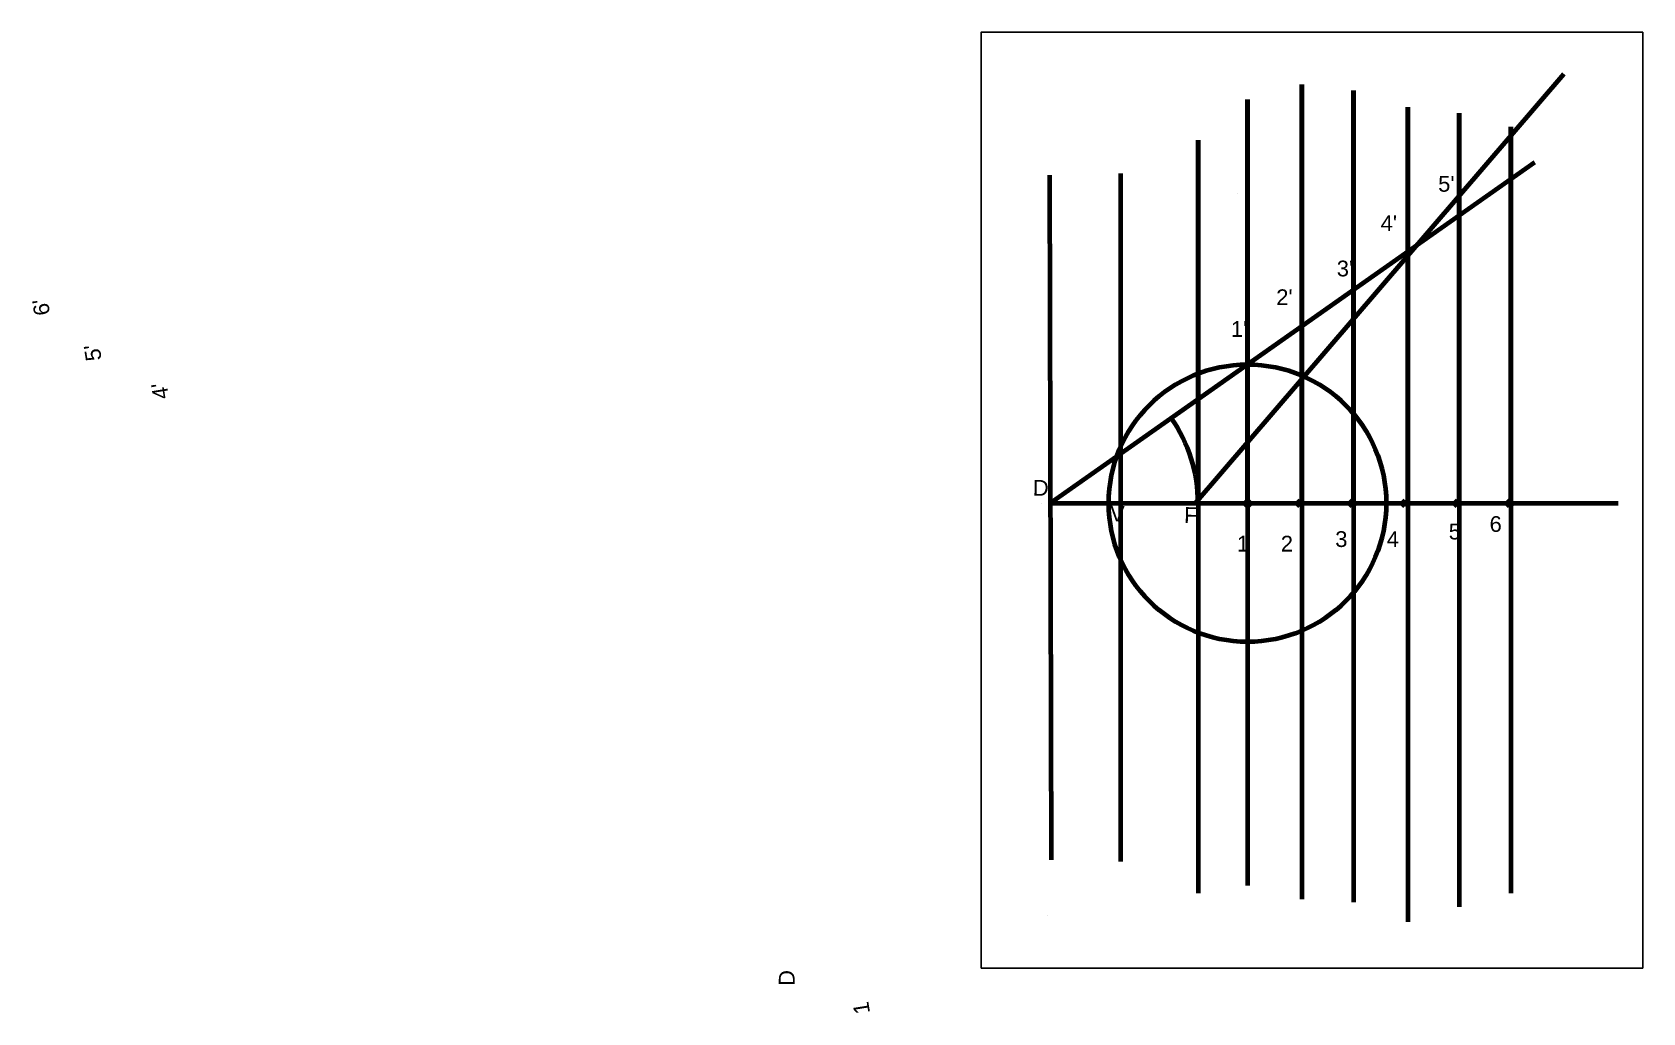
# Model space of a CAD drawing. Header units: inches. Extents: x -301 to 210, y -14 to 297.
import ezdxf

# ---------------------------------------------------------------- set-up
doc = ezdxf.new("R2010")
doc.units = ezdxf.units.IN
doc.header["$MEASUREMENT"] = 0
doc.header["$PDMODE"] = 3
doc.styles.get("Standard").update_dxf_attribs({"font": 'arial.ttf'})

msp = doc.modelspace()

# ---------------------------------------------------------------- linework, layer by layer
at = {"lineweight": 200}
for p, q in [((67.92, 147.54), (184.9, 283.8)), ((101.82, 147.54), (101.82, 280.44)), ((101.82, 280.44), (101.82, 21.84)), ((118.15, 147.54), (118.15, 278.52)), ((118.15, 278.52), (118.15, 20.88)), ((84.53, 147.54), (84.53, 275.64)), ((84.53, 275.64), (84.53, 26.15)), ((135.43, 147.54), (135.43, 273.25)), ((135.43, 273.25), (135.43, 14.64)), ((151.76, 147.54), (151.76, 271.33)), ((151.76, 271.33), (151.76, 19.44)), ((168.09, 147.54), (168.09, 267.01)), ((168.09, 267.01), (168.09, 23.75)), ((68.85, 147.54), (68.85, 262.69)), ((68.85, 262.69), (68.85, 23.75)), ((21.92, 147.54), (175.78, 255.74)), ((21.69, 251.65), (22.17, 34.32)), ((44.19, 252.13), (44.19, 33.83)), ((81.23, 245.89), (81.23, 245.89)), ((71, 182.05), (137.89, 229.1)), ((21.92, 147.54), (71, 182.05)), ((21.92, 147.54), (67.92, 147.54)), ((21.92, 147.54), (21.92, 147.54)), ((67.92, 147.54), (184.4, 147.54)), ((184.4, 147.54), (202.18, 147.54))]:
    msp.add_line(p, q, dxfattribs=at)
for p, q in [((19.29, 147.54), (19.29, 147.54)), ((19.29, 147.54), (19.29, 147.54)), ((19.29, 147.54), (19.29, 147.54)), ((21.21, 16.57), (21.21, 16.57))]:
    msp.add_line(p, q)
at = {"lineweight": 40}
msp.add_line((19.29, 147.54), (19.29, 147.54), dxfattribs=at)
msp.add_lwpolyline([(0, 0), (210, 0), (210, 297), (0, 297)], close=True)
at = {"lineweight": 200}
msp.add_circle((84.53, 147.54), 44.03, dxfattribs=at)
msp.add_arc((21.92, 147.54), 46.93, 0, 35.1165, dxfattribs=at)
for p in [(84.56, 147.54), (101.2, 147.54), (117.84, 147.54), (134.48, 147.54), (151.12, 147.54), (167.76, 147.54)]:
    msp.add_point(p, dxfattribs=at)

# ---------------------------------------------------------------- texts
for s, p in [("5'", (145.04, 246.38)), ("4'", (126.79, 233.9)), ("3'", (112.86, 219.51)), ("2'", (93.65, 210.39)), ("1'", (79.25, 200.32)), ('6', (161.37, 138.42)), ('3', (112.38, 133.63)), ('4', (128.71, 133.63)), ('5', (148.4, 136.03)), ('1', (81.17, 132.19)), ('2', (95.1, 132.19))]:
    msp.add_text(s, height=5, dxfattribs=at).set_placement(p)
for s, rotation, p in [("6'", 99.004, (-295.49, 207.5)), ("5'", 99.004, (-279.12, 193.08)), ("4'", 99.004, (-257.76, 180.91)), ('D', 358.6588, (16.34, 149.94)), ('V', 358.6588, (40.83, 141.78)), ('F', 358.6588, (64.36, 141.3)), ('D', 90, (-59.22, -5.68)), ('1', 99.004, (-35.25, -14.21))]:
    msp.add_text(s, height=5, rotation=rotation, dxfattribs=at).set_placement(p)

doc.saveas('drawing.dxf')
